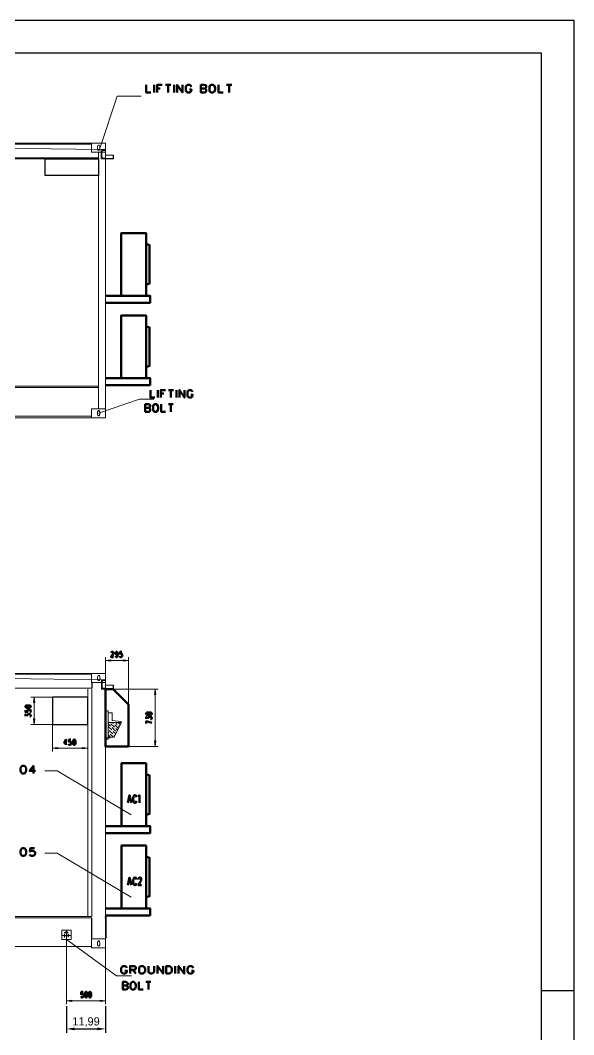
# Model space of a CAD drawing. Header units: metres. Extents: x 1223 to 5739, y -151236 to 19014.
# Drawn here: x 5569.7 to 5738.9, y -150952.9 to -150642.4 of the extents above; entities that cross this region are included whole.
import ezdxf
from ezdxf.enums import TextEntityAlignment as Align

# ---------------------------------------------------------------- set-up
doc = ezdxf.new("R2010")
doc.units = ezdxf.units.M
for name, color, linetype in [('FRL2', 2, 'Continuous'), ('FRL6', 6, 'Continuous'), ('FRL7', 7, 'Continuous'), ('FRR120', 5, 'Continuous'), ('FRR140', 5, 'Continuous'), ('FRR175', 1, 'Continuous'), ('FRR80', 3, 'Continuous'), ('GSB', 7, 'Continuous'), ('PDF_Geometry', 7, 'Continuous')]:
    doc.layers.add(name, color=color, linetype=linetype)
doc.styles.add('R120', font='simplex.shx', dxfattribs={"height": 3})
doc.styles.add('R140', font='simplex.shx', dxfattribs={"height": 3.5})
doc.styles.add('R80', font='simplex.shx', dxfattribs={"height": 2})
doc.dimstyles.new('ISO-25', dxfattribs={"dimtxt": 2.5, "dimasz": 2.5, "dimexe": 1.25, "dimexo": 0.625, "dimtad": 1, "dimtxsty": 'Standard', "dimcen": 2.5, "dimadec": 0, "dimazin": 0, "dimtfac": 1, "dimtmove": 0, "dimatfit": 3, "dimfxl": 1, "dimarcsym": 0})

# ---------------------------------------------------------------- blocks, each defined once
blk = doc.blocks.new('A1')
at = {"layer": 'FRL2'}
blk.add_line((831, 297), (841, 297), dxfattribs=at)
at = {"layer": 'FRL6', "linetype": 'Continuous'}
for p, q in [((25, 584), (831, 584)), ((831, 584), (831, 10))]:
    blk.add_line(p, q, dxfattribs=at)
at = {"layer": 'FRL7', "linetype": 'Continuous'}
for p, q in [((0, 594), (841, 594)), ((841, 594), (841, 0))]:
    blk.add_line(p, q, dxfattribs=at)
at = {"layer": 'FRR120', "style": 'R120'}
for tag, p in [('FASE_DO_PROJETO', (659, 46.29)), ('ÁREA_E/OU_SUBÁREA', (659, 40.79)), ('TÍTULO_DO_DESENHO', (659, 35.29)), ('SUBTÍTULO_1_DO_DESENHO', (659, 29.79)), ('SUBTÍTULO_2_DO_DESENHO', (659, 24.29))]:
    blk.add_attdef(tag, p, '', height=3, dxfattribs=at)
at = {"layer": 'FRR140', "style": 'R140', "width": 0.91}
for tag, p in [('ESCALA', (671, 14.35)), ('REVISÃO', (823.5, 14.68))]:
    blk.add_attdef(tag, text='', height=3.5, dxfattribs=at).set_placement(p, align=Align.MIDDLE)
for tag, p in [('NÚMERO_DA_CONTRATADA', (687.72, 12.6)), ('NUMERO_VALE', (752.89, 12.6))]:
    blk.add_attdef(tag, p, '', height=3.5, dxfattribs=at)
at = {"layer": 'FRR175', "style": 'R120'}
for tag, p in [('CLASSIFICAÇÃO', (811.83, 67.73)), ('PROJETO', (716.31, 53.59)), ('N_PROJ_SE', (793.5, 53.59)), ('N_CONTRATO', (796.97, 47.3))]:
    blk.add_attdef(tag, text='', height=3, dxfattribs=at).set_placement(p, align=Align.MIDDLE_CENTER)
at = {"layer": 'FRR80', "style": 'R80'}
for tag, p in [('8A_REV', (476, 77.07)), ('EMIS.', (486, 77.07)), ('PROJ.', (585, 77.07)), ('DES.', (597, 77.07)), ('VER.', (609, 77.07)), ('APR.', (621, 77.07)), ('AUT.', (633.01, 77.07)), ('7A_REV', (476, 71.37)), ('EMIS.', (486, 71.37)), ('PROJ.', (585, 71.37)), ('DES.', (597, 71.37)), ('VER.', (609, 71.37)), ('APR.', (621, 71.37)), ('AUT.', (633.01, 71.37)), ('6A_REV', (476, 65.67)), ('EMIS.', (486, 65.67)), ('PROJ.', (585, 65.67)), ('DES.', (597, 65.67)), ('VER.', (609, 65.67)), ('APR.', (621, 65.67)), ('AUT.', (633.01, 65.67)), ('5A_REV', (476, 59.97)), ('EMIS.', (486, 59.97)), ('PROJ.', (585, 59.97)), ('DES.', (597, 59.97)), ('VER.', (609, 59.97)), ('APR.', (621, 59.97)), ('AUT.', (633.01, 59.97)), ('4A_REV', (476, 54.27)), ('EMIS.', (486, 54.27)), ('PROJ.', (585, 54.27)), ('DES.', (597, 54.27)), ('VER.', (609, 54.27)), ('APR.', (621, 54.27)), ('AUT.', (633.01, 54.27)), ('3A_REV', (476, 48.57)), ('EMIS.', (486, 48.57)), ('PROJ.', (585, 48.57)), ('DES.', (597, 48.57)), ('VER.', (609, 48.57)), ('APR.', (621, 48.57)), ('AUT.', (633.01, 48.57)), ('2A_REV', (476, 42.87)), ('EMIS.', (486, 42.87)), ('PROJ.', (585, 42.87)), ('DES.', (597, 42.87)), ('VER.', (609, 42.87)), ('APR.', (621, 42.87)), ('AUT.', (633.01, 42.87)), ('1a_REV', (476, 37.17)), ('EMIS.', (486, 37.17)), ('PROJ.', (585, 37.17)), ('DES.', (597, 37.17)), ('VER.', (609, 37.17)), ('APR.', (621, 37.17)), ('AUT.', (633.01, 37.17))]:
    blk.add_attdef(tag, text='', height=2, dxfattribs=at).set_placement(p, align=Align.MIDDLE)
for p in [(492.61, 76.08), (492.61, 70.38), (492.61, 64.68), (492.61, 58.98), (492.61, 53.28), (492.61, 47.58), (492.61, 41.88), (492.61, 36.18)]:
    blk.add_attdef('DESCRIÇÃO_DA_REVISÃO', p, '', height=2, dxfattribs=at)
at = {"layer": 'FRR80', "style": 'R80', "width": 0.85}
for p in [(648, 77.07), (648, 71.37), (648, 65.67), (648, 59.97), (648, 54.27), (648, 48.57), (648, 42.87), (648, 37.17)]:
    blk.add_attdef('DATA', text='', height=2, dxfattribs=at).set_placement(p, align=Align.MIDDLE)
blk = doc.blocks.new('*D6')
at = {"color": 0, "lineweight": -2}
for p, q in [((5583.77, -150944.15), (5583.77, -150952.38)), ((5595.76, -150944.15), (5595.76, -150952.38)), ((5586.27, -150951.13), (5593.26, -150951.13))]:
    blk.add_line(p, q, dxfattribs=at)
at = {"color": 0}
for points in [[(5586.27, -150950.71), (5586.27, -150951.55), (5583.77, -150951.13)], [(5593.26, -150951.55), (5593.26, -150950.71), (5595.76, -150951.13)]]:
    blk.add_solid(points, dxfattribs=at)
at = {"layer": 'Defpoints', "color": 0}
for p in [(5583.77, -150943.53), (5595.76, -150943.53), (5595.76, -150951.13)]:
    blk.add_point(p, dxfattribs=at)
at = {"color": 0, "insert": (5589.77, -150949.05), "char_height": 2.5, "attachment_point": 5}
blk.add_mtext('11,99', dxfattribs=at)

msp = doc.modelspace()

# ---------------------------------------------------------------- linework, layer by layer
at = {"layer": 'GSB', "color": 5}
msp.add_line((5553.92, -150652.421), (5728.92, -150652.421), dxfattribs=at)
at = {"layer": 'PDF_Geometry', "color": 8, "lineweight": 100}
for points in [[(5609.559, -150664.491), (5608.116, -150664.491), (5608.116, -150662.195)], [(5610.554, -150664.491), (5610.554, -150662.195)], [(5611.509, -150664.491), (5611.509, -150662.195), (5613.033, -150662.195)], [(5614.029, -150662.195), (5615.675, -150662.195)], [(5614.842, -150664.491), (5614.842, -150662.195)], [(5616.671, -150664.491), (5616.671, -150662.195)], [(5617.626, -150664.491), (5617.626, -150662.195), (5619.292, -150664.491), (5619.292, -150662.195)], [(5621.385, -150663.618), (5621.974, -150663.618), (5621.974, -150663.943), (5621.852, -150664.166), (5621.629, -150664.39), (5621.385, -150664.491), (5620.897, -150664.491), (5620.674, -150664.39), (5620.43, -150664.166), (5620.308, -150663.943), (5620.247, -150663.618), (5620.247, -150663.069), (5620.308, -150662.744), (5620.43, -150662.52), (5620.674, -150662.317), (5620.897, -150662.195), (5621.385, -150662.195), (5621.629, -150662.317), (5621.852, -150662.52), (5621.974, -150662.744)], [(5624.88, -150663.292), (5625.937, -150663.292), (5626.323, -150663.191), (5626.424, -150663.069), (5626.546, -150662.845), (5626.546, -150662.642), (5626.424, -150662.419), (5626.323, -150662.317), (5625.937, -150662.195), (5624.88, -150662.195), (5624.88, -150664.491), (5625.937, -150664.491), (5626.323, -150664.39), (5626.424, -150664.268), (5626.546, -150664.065), (5626.546, -150663.739), (5626.424, -150663.516), (5626.323, -150663.394), (5625.937, -150663.292)], [(5631.748, -150664.491), (5630.305, -150664.491), (5630.305, -150662.195)], [(5632.703, -150662.195), (5634.369, -150662.195)], [(5633.516, -150664.491), (5633.516, -150662.195)], [(5611.509, -150663.292), (5612.464, -150663.292)], [(5610.818, -150757.883), (5609.477, -150757.883), (5609.477, -150755.586)], [(5611.733, -150757.883), (5611.733, -150755.586)], [(5612.627, -150757.883), (5612.627, -150755.586), (5614.049, -150755.586)], [(5612.627, -150756.684), (5613.521, -150756.684)], [(5614.964, -150755.586), (5616.508, -150755.586)], [(5615.716, -150757.883), (5615.716, -150755.586)], [(5617.443, -150757.883), (5617.443, -150755.586)], [(5618.316, -150757.883), (5618.316, -150755.586), (5619.861, -150757.883), (5619.861, -150755.586)], [(5621.812, -150757.009), (5622.36, -150757.009), (5622.36, -150757.334), (5622.259, -150757.558), (5622.035, -150757.781), (5621.812, -150757.883), (5621.365, -150757.883), (5621.141, -150757.781), (5620.938, -150757.558), (5620.816, -150757.334), (5620.755, -150757.009), (5620.755, -150756.46), (5620.816, -150756.135), (5620.938, -150755.912), (5621.141, -150755.708), (5621.365, -150755.586), (5621.812, -150755.586), (5622.035, -150755.708), (5622.259, -150755.912), (5622.36, -150756.135)], [(5607.872, -150761.032), (5608.827, -150761.032), (5609.152, -150760.931), (5609.274, -150760.809), (5609.376, -150760.585), (5609.376, -150760.382), (5609.274, -150760.158), (5609.152, -150760.057), (5608.827, -150759.935), (5607.872, -150759.935), (5607.872, -150762.231), (5608.827, -150762.231), (5609.152, -150762.13), (5609.274, -150762.008), (5609.376, -150761.804), (5609.376, -150761.479), (5609.274, -150761.256), (5609.152, -150761.134), (5608.827, -150761.032)], [(5614.09, -150762.231), (5612.769, -150762.231), (5612.769, -150759.935)], [(5614.943, -150759.935), (5616.447, -150759.935)], [(5615.695, -150762.231), (5615.695, -150759.935)], [(5573.653, -150872.915), (5573.653, -150870.619), (5572.474, -150872.163), (5574.262, -150872.163)], [(5572.495, -150897.705), (5572.596, -150897.909), (5572.738, -150898.031), (5573.104, -150898.132), (5573.47, -150898.132), (5573.815, -150898.031), (5574.1, -150897.807), (5574.222, -150897.482), (5574.222, -150897.258), (5574.1, -150896.933), (5573.815, -150896.71), (5573.47, -150896.608), (5573.104, -150896.608), (5572.738, -150896.71), (5572.596, -150896.832), (5572.738, -150895.836), (5573.978, -150895.836)], [(5601.654, -150933.347), (5602.264, -150933.347), (5602.264, -150933.672), (5602.142, -150933.896), (5601.898, -150934.119), (5601.654, -150934.221), (5601.146, -150934.221), (5600.902, -150934.119), (5600.679, -150933.896), (5600.557, -150933.672), (5600.475, -150933.347), (5600.475, -150932.798), (5600.557, -150932.473), (5600.679, -150932.25), (5600.902, -150932.046), (5601.146, -150931.924), (5601.654, -150931.924), (5601.898, -150932.046), (5602.142, -150932.25), (5602.264, -150932.473)], [(5603.259, -150934.221), (5603.259, -150931.924), (5604.357, -150931.924), (5604.743, -150932.046), (5604.865, -150932.148), (5604.986, -150932.372), (5604.986, -150932.575), (5604.865, -150932.798), (5604.743, -150932.92), (5604.357, -150933.022), (5603.259, -150933.022)], [(5608.868, -150931.924), (5608.868, -150933.57), (5608.949, -150933.896), (5609.233, -150934.119), (5609.579, -150934.221), (5609.823, -150934.221), (5610.188, -150934.119), (5610.453, -150933.896), (5610.575, -150933.57), (5610.575, -150931.924)], [(5611.591, -150934.221), (5611.591, -150931.924), (5613.318, -150934.221), (5613.318, -150931.924)], [(5617.077, -150934.221), (5617.077, -150931.924)], [(5618.073, -150934.221), (5618.073, -150931.924), (5619.8, -150934.221), (5619.8, -150931.924)], [(5621.974, -150933.347), (5622.584, -150933.347), (5622.584, -150933.672), (5622.462, -150933.896), (5622.218, -150934.119), (5621.974, -150934.221), (5621.466, -150934.221), (5621.222, -150934.119), (5620.978, -150933.896), (5620.856, -150933.672), (5620.796, -150933.347), (5620.796, -150932.798), (5620.856, -150932.473), (5620.978, -150932.25), (5621.222, -150932.046), (5621.466, -150931.924), (5621.974, -150931.924), (5622.218, -150932.046), (5622.462, -150932.25), (5622.584, -150932.473)], [(5604.113, -150933.022), (5604.986, -150934.221)], [(5601.004, -150937.858), (5601.959, -150937.858), (5602.284, -150937.756), (5602.406, -150937.634), (5602.507, -150937.411), (5602.507, -150937.208), (5602.406, -150936.984), (5602.284, -150936.883), (5601.959, -150936.761), (5601.004, -150936.761), (5601.004, -150939.057), (5601.959, -150939.057), (5602.284, -150938.955), (5602.406, -150938.833), (5602.507, -150938.63), (5602.507, -150938.305), (5602.406, -150938.081), (5602.284, -150937.96), (5601.959, -150937.858)], [(5607.222, -150939.057), (5605.901, -150939.057), (5605.901, -150936.761)], [(5608.075, -150936.761), (5609.579, -150936.761)], [(5608.827, -150939.057), (5608.827, -150936.761)]]:
    msp.add_lwpolyline(points, dxfattribs=at)
for points in [[(5627.867, -150664.39), (5628.111, -150664.491), (5628.578, -150664.491), (5628.802, -150664.39), (5629.066, -150664.166), (5629.188, -150663.943), (5629.289, -150663.618), (5629.289, -150663.069), (5629.188, -150662.744), (5629.066, -150662.52), (5628.802, -150662.317), (5628.578, -150662.195), (5628.111, -150662.195), (5627.867, -150662.317), (5627.623, -150662.52), (5627.522, -150662.744), (5627.522, -150663.069), (5627.522, -150663.618), (5627.522, -150663.943), (5627.623, -150664.166)], [(5610.575, -150762.13), (5610.798, -150762.231), (5611.204, -150762.231), (5611.428, -150762.13), (5611.652, -150761.906), (5611.753, -150761.683), (5611.875, -150761.357), (5611.875, -150760.809), (5611.753, -150760.484), (5611.652, -150760.26), (5611.428, -150760.057), (5611.204, -150759.935), (5610.798, -150759.935), (5610.575, -150760.057), (5610.351, -150760.26), (5610.27, -150760.484), (5610.27, -150760.809), (5610.27, -150761.357), (5610.27, -150761.683), (5610.351, -150761.906)], [(5570.097, -150872.813), (5570.463, -150872.915), (5570.706, -150872.915), (5571.072, -150872.813), (5571.336, -150872.488), (5571.458, -150871.939), (5571.458, -150871.614), (5571.336, -150871.066), (5571.072, -150870.741), (5570.706, -150870.619), (5570.463, -150870.619), (5570.097, -150870.741), (5569.833, -150871.066), (5569.731, -150871.614), (5569.731, -150871.939), (5569.833, -150872.488)], [(5570.117, -150898.031), (5570.483, -150898.132), (5570.727, -150898.132), (5571.093, -150898.031), (5571.357, -150897.705), (5571.479, -150897.157), (5571.479, -150896.832), (5571.357, -150896.283), (5571.093, -150895.958), (5570.727, -150895.836), (5570.483, -150895.836), (5570.117, -150895.958), (5569.853, -150896.283), (5569.751, -150896.832), (5569.751, -150897.157), (5569.853, -150897.705)], [(5606.368, -150934.119), (5606.612, -150934.221), (5607.1, -150934.221), (5607.344, -150934.119), (5607.608, -150933.896), (5607.73, -150933.672), (5607.852, -150933.347), (5607.852, -150932.798), (5607.73, -150932.473), (5607.608, -150932.25), (5607.344, -150932.046), (5607.1, -150931.924), (5606.612, -150931.924), (5606.368, -150932.046), (5606.104, -150932.25), (5606.002, -150932.473), (5606.002, -150932.798), (5606.002, -150933.347), (5606.002, -150933.672), (5606.104, -150933.896)], [(5614.313, -150934.221), (5614.313, -150931.924), (5615.167, -150931.924), (5615.533, -150932.046), (5615.797, -150932.25), (5615.919, -150932.473), (5616.041, -150932.798), (5616.041, -150933.347), (5615.919, -150933.672), (5615.797, -150933.896), (5615.533, -150934.119), (5615.167, -150934.221)], [(5603.706, -150938.955), (5603.93, -150939.057), (5604.336, -150939.057), (5604.56, -150938.955), (5604.783, -150938.732), (5604.885, -150938.508), (5605.007, -150938.183), (5605.007, -150937.634), (5604.885, -150937.309), (5604.783, -150937.086), (5604.56, -150936.883), (5604.336, -150936.761), (5603.93, -150936.761), (5603.706, -150936.883), (5603.483, -150937.086), (5603.401, -150937.309), (5603.401, -150937.634), (5603.401, -150938.183), (5603.401, -150938.508), (5603.483, -150938.732)]]:
    msp.add_lwpolyline(points, close=True, dxfattribs=at)
at = {"layer": 'PDF_Geometry', "color": 8, "lineweight": 13}
for points in [[(5594.054, -150681.357), (5599.236, -150665.69), (5606.653, -150665.69)], [(5299.636, -150680.057), (5595.761, -150680.057)], [(5299.636, -150680.321), (5591.433, -150680.321)], [(5595.761, -150684.852), (5595.761, -150684.771), (5595.721, -150684.649), (5595.599, -150684.588), (5595.578, -150684.588), (5594.908, -150684.568), (5594.806, -150684.547), (5594.684, -150684.446), (5594.644, -150684.283), (5594.644, -150683.409), (5594.644, -150682.536), (5594.664, -150682.434), (5594.765, -150682.312), (5594.908, -150682.251), (5595.578, -150682.231), (5595.7, -150682.19), (5595.761, -150682.068), (5595.761, -150682.048), (5595.761, -150681.967), (5594.44, -150681.967), (5447.729, -150680.057)], [(5593.607, -150682.82), (5593.607, -150761.296)], [(5595.761, -150684.751), (5597.956, -150684.751), (5598.037, -150684.73), (5598.057, -150684.649), (5598.057, -150683.653), (5598.159, -150683.653), (5598.159, -150684.649), (5598.159, -150684.69), (5598.098, -150684.811), (5597.956, -150684.852), (5595.761, -150684.852), (5594.44, -150684.852), (5594.44, -150683.409), (5594.44, -150681.967)], [(5595.761, -150682.82), (5595.761, -150761.296)], [(5595.761, -150683.653), (5598.057, -150683.653)], [(5295.308, -150684.852), (5593.607, -150684.852)], [(5297.482, -150684.568), (5593.607, -150684.568)], [(5280.576, -150754.449), (5297.482, -150754.449), (5593.607, -150754.449)], [(5297.482, -150754.855), (5593.607, -150754.855)], [(5593.546, -150762.678), (5606.104, -150758.37), (5610.473, -150758.37)], [(5299.636, -150763.633), (5591.433, -150763.633)], [(5299.636, -150764.06), (5591.433, -150764.06)], [(5595.68, -150837.355), (5595.68, -150864.665)], [(5595.68, -150838.371), (5602.751, -150838.371)], [(5597.346, -150838.208), (5596.107, -150838.371), (5597.346, -150838.533)], [(5597.346, -150838.249), (5596.554, -150838.371), (5597.346, -150838.472)], [(5597.346, -150838.31), (5596.98, -150838.371), (5597.346, -150838.411)], [(5601.085, -150838.208), (5602.325, -150838.371), (5601.085, -150838.533)], [(5601.085, -150838.249), (5601.877, -150838.371), (5601.085, -150838.472)], [(5601.085, -150838.31), (5601.451, -150838.371), (5601.085, -150838.411)], [(5602.751, -150837.355), (5602.751, -150851.823)], [(5299.656, -150842.333), (5595.68, -150842.333)], [(5594.664, -150845.097), (5594.664, -150846.58), (5594.705, -150846.743), (5594.826, -150846.844), (5594.928, -150846.864), (5595.578, -150846.885), (5595.599, -150846.885), (5595.721, -150846.946), (5595.761, -150847.068), (5595.761, -150847.149), (5594.461, -150847.149), (5594.461, -150845.706), (5594.461, -150844.263), (5457.178, -150842.333)], [(5296.649, -150846.864), (5591.636, -150846.864), (5591.636, -150845.097)], [(5299.656, -150842.597), (5591.453, -150842.597)], [(5591.494, -150845.097), (5591.494, -150846.864)], [(5594.461, -150844.263), (5595.761, -150844.263), (5595.761, -150844.324), (5595.761, -150844.365), (5595.7, -150844.467), (5595.578, -150844.528), (5594.928, -150844.548), (5594.765, -150844.589), (5594.664, -150844.711), (5594.664, -150844.812), (5594.664, -150845.706), (5594.664, -150846.58), (5594.705, -150846.743), (5594.826, -150846.844), (5594.928, -150846.864), (5595.578, -150846.885), (5595.599, -150846.885), (5595.721, -150846.946), (5595.761, -150847.068), (5595.761, -150847.149), (5597.976, -150847.149), (5598.098, -150847.088), (5598.179, -150846.986), (5598.179, -150846.946), (5598.179, -150845.95), (5598.078, -150845.95), (5598.078, -150846.946), (5598.037, -150847.007), (5597.976, -150847.047), (5595.761, -150847.047), (5595.761, -150845.097)], [(5594.461, -150845.097), (5594.461, -150847.149), (5595.761, -150847.149)], [(5535.634, -150916.745), (5295.328, -150916.745), (5591.494, -150916.745), (5591.494, -150847.149)], [(5590.295, -150847.149), (5590.295, -150916.745)], [(5595.68, -150847.149), (5595.68, -150916.745)], [(5595.68, -150847.941), (5595.68, -150863.303)], [(5595.761, -150845.95), (5598.078, -150845.95)], [(5598.078, -150847.149), (5611.875, -150847.149)], [(5610.717, -150848.815), (5610.879, -150847.576), (5611.042, -150848.815)], [(5610.757, -150848.815), (5610.879, -150848.023), (5610.981, -150848.815)], [(5610.818, -150848.815), (5610.879, -150848.449), (5610.92, -150848.815)], [(5610.879, -150847.149), (5610.879, -150864.665)], [(5572.901, -150849.547), (5579.505, -150849.547)], [(5573.754, -150851.213), (5573.917, -150849.973), (5574.08, -150851.213)], [(5573.795, -150851.213), (5573.917, -150850.42), (5574.019, -150851.213)], [(5573.856, -150851.213), (5573.917, -150850.847), (5573.958, -150851.213)], [(5573.917, -150849.547), (5573.917, -150857.939)], [(5595.68, -150853.773), (5595.68, -150862.47), (5596.574, -150862.47), (5596.574, -150854.363)], [(5600.475, -150857.411), (5598.382, -150861.861), (5596.574, -150861.861), (5598.382, -150861.861), (5600.475, -150857.37), (5600.475, -150857.065), (5597.773, -150856.76), (5597.773, -150854.363), (5596.574, -150854.363), (5596.574, -150853.814), (5595.68, -150853.814)], [(5573.754, -150856.273), (5573.917, -150857.512), (5574.08, -150856.273)], [(5573.795, -150856.273), (5573.917, -150857.065), (5574.019, -150856.273)], [(5573.856, -150856.273), (5573.917, -150856.638), (5573.958, -150856.273)], [(5596.574, -150861.861), (5596.574, -150857.37)], [(5596.574, -150857.756), (5597.285, -150858.467)], [(5597.184, -150857.512), (5597.184, -150857.512)], [(5597.387, -150857.715), (5598.464, -150858.792)], [(5597.895, -150857.37), (5598.139, -150857.614)], [(5598.342, -150857.837), (5598.342, -150857.837)], [(5598.728, -150857.37), (5599.297, -150857.939)], [(5599.581, -150857.37), (5600.191, -150857.98)], [(5579.505, -150866.25), (5579.505, -150857.939), (5572.901, -150857.939)], [(5590.295, -150866.25), (5590.295, -150857.939)], [(5596.574, -150858.609), (5597.61, -150859.625)], [(5596.574, -150860.296), (5596.757, -150860.479)], [(5596.655, -150859.524), (5596.655, -150859.524)], [(5596.858, -150859.747), (5597.915, -150860.804)], [(5596.98, -150860.702), (5596.98, -150860.702)], [(5597.184, -150860.906), (5598.139, -150861.861)], [(5597.509, -150858.67), (5597.509, -150858.67)], [(5597.712, -150858.894), (5598.769, -150859.951)], [(5597.813, -150859.849), (5597.813, -150859.849)], [(5598.037, -150860.052), (5598.85, -150860.865)], [(5598.565, -150858.041), (5599.622, -150859.097)], [(5598.667, -150858.996), (5598.667, -150858.996)], [(5598.87, -150859.219), (5599.378, -150859.707)], [(5598.992, -150860.154), (5598.992, -150860.154)], [(5599.52, -150858.142), (5599.52, -150858.142)], [(5599.724, -150858.366), (5599.927, -150858.549)], [(5595.66, -150862.084), (5597.102, -150862.084)], [(5595.68, -150863.405), (5595.68, -150876.593)], [(5596.574, -150861.149), (5597.082, -150861.657)], [(5597.285, -150861.861), (5597.285, -150861.861)], [(5598.139, -150861.007), (5598.139, -150861.007)], [(5598.342, -150861.231), (5598.565, -150861.454)], [(5610.717, -150862.999), (5610.879, -150864.218), (5611.042, -150862.999)], [(5610.757, -150862.978), (5610.879, -150863.791), (5610.981, -150862.978)], [(5610.818, -150862.978), (5610.879, -150863.344), (5610.92, -150862.978)], [(5579.505, -150865.234), (5590.295, -150865.234)], [(5581.171, -150865.071), (5579.932, -150865.234), (5581.171, -150865.396)], [(5581.171, -150865.132), (5580.379, -150865.234), (5581.171, -150865.356)], [(5581.171, -150865.193), (5580.806, -150865.234), (5581.171, -150865.295)], [(5588.629, -150865.071), (5589.868, -150865.234), (5588.629, -150865.396)], [(5588.629, -150865.132), (5589.421, -150865.234), (5588.629, -150865.356)], [(5588.629, -150865.193), (5588.995, -150865.234), (5588.629, -150865.295)], [(5602.751, -150864.665), (5611.875, -150864.665)], [(5577.148, -150872.143), (5580.948, -150872.143), (5603.605, -150885.574)], [(5577.148, -150897.34), (5580.948, -150897.34), (5603.605, -150910.771)], [(5595.497, -150917.152), (5595.639, -150917.111), (5595.741, -150916.969), (5595.761, -150916.867), (5595.761, -150916.745)], [(5595.599, -150916.888), (5595.761, -150916.827), (5595.863, -150916.705), (5595.883, -150916.583), (5595.883, -150916.461)], [(5591.453, -150923.573), (5591.453, -150917.152), (5295.328, -150917.152), (5295.328, -150923.573)], [(5591.555, -150923.573), (5591.555, -150917.152)], [(5595.68, -150917.152), (5595.68, -150923.573)], [(5595.761, -150917.152), (5595.761, -150923.573)], [(5595.781, -150916.888), (5595.781, -150923.309)], [(5595.883, -150916.888), (5595.883, -150923.309)], [(5582.451, -150922.557), (5585.113, -150922.557)], [(5583.122, -150921.602), (5584.28, -150921.602)], [(5583.224, -150922.008), (5583.224, -150923.146)], [(5583.772, -150921.074), (5583.772, -150922.008), (5583.772, -150943.527)], [(5584.341, -150922.029), (5584.341, -150923.085)], [(5299.656, -150925.93), (5591.453, -150925.93)], [(5583.793, -150923.776), (5599.033, -150934.871), (5603.625, -150934.871)], [(5595.761, -150943.527), (5595.761, -150926.336)], [(5583.772, -150942.532), (5595.761, -150942.532)], [(5585.439, -150942.369), (5584.199, -150942.532), (5585.439, -150942.674)], [(5585.439, -150942.41), (5584.646, -150942.532), (5585.439, -150942.633)], [(5585.439, -150942.471), (5585.073, -150942.532), (5585.439, -150942.572)], [(5594.095, -150942.369), (5595.334, -150942.532), (5594.095, -150942.674)], [(5594.095, -150942.41), (5594.908, -150942.532), (5594.095, -150942.633)], [(5594.095, -150942.471), (5594.461, -150942.532), (5594.095, -150942.572)]]:
    msp.add_lwpolyline(points, dxfattribs=at)
at = {"layer": 'PDF_Geometry', "color": 8, "lineweight": 18}
for points in [[(5595.761, -150680.057), (5591.433, -150680.057), (5591.433, -150682.82), (5595.761, -150682.82)], [(5593.851, -150682.109), (5593.912, -150682.007), (5593.953, -150681.885), (5593.993, -150681.763), (5594.014, -150681.621), (5594.034, -150681.459), (5594.034, -150681.316), (5594.014, -150681.154), (5593.973, -150681.012), (5593.932, -150680.89), (5593.892, -150680.788), (5593.81, -150680.707), (5593.749, -150680.646), (5593.668, -150680.626), (5593.607, -150680.626), (5593.526, -150680.646), (5593.465, -150680.707), (5593.404, -150680.788), (5593.343, -150680.89), (5593.302, -150681.012), (5593.262, -150681.154), (5593.241, -150681.316), (5593.241, -150681.459), (5593.262, -150681.621), (5593.282, -150681.763), (5593.323, -150681.885), (5593.363, -150682.007), (5593.424, -150682.109), (5593.485, -150682.17), (5593.567, -150682.21), (5593.648, -150682.231), (5593.709, -150682.21), (5593.79, -150682.17)], [(5595.761, -150761.296), (5591.433, -150761.296), (5591.433, -150764.06), (5595.761, -150764.06)], [(5593.892, -150763.247), (5593.932, -150763.125), (5593.973, -150763.003), (5593.993, -150762.861), (5594.014, -150762.699), (5594.014, -150762.556), (5593.993, -150762.394), (5593.953, -150762.251), (5593.912, -150762.13), (5593.851, -150762.028), (5593.79, -150761.947), (5593.729, -150761.886), (5593.648, -150761.865), (5593.587, -150761.865), (5593.506, -150761.886), (5593.445, -150761.947), (5593.363, -150762.028), (5593.323, -150762.13), (5593.282, -150762.251), (5593.241, -150762.394), (5593.221, -150762.556), (5593.221, -150762.699), (5593.241, -150762.861), (5593.262, -150763.003), (5593.302, -150763.125), (5593.343, -150763.247), (5593.404, -150763.349), (5593.465, -150763.41), (5593.546, -150763.45), (5593.607, -150763.471), (5593.689, -150763.45), (5593.77, -150763.41), (5593.831, -150763.349)], [(5595.761, -150842.333), (5591.453, -150842.333), (5591.453, -150845.097), (5595.761, -150845.097)], [(5595.761, -150923.573), (5591.453, -150923.573), (5591.453, -150926.336), (5595.761, -150926.336)], [(5593.77, -150925.707), (5593.851, -150925.625), (5593.892, -150925.544), (5593.953, -150925.422), (5593.993, -150925.28), (5594.014, -150925.138), (5594.014, -150924.995), (5594.014, -150924.833), (5593.993, -150924.691), (5593.973, -150924.548), (5593.932, -150924.426), (5593.871, -150924.325), (5593.81, -150924.243), (5593.749, -150924.183), (5593.668, -150924.142), (5593.587, -150924.142), (5593.526, -150924.183), (5593.445, -150924.243), (5593.384, -150924.325), (5593.323, -150924.426), (5593.282, -150924.548), (5593.262, -150924.691), (5593.241, -150924.833), (5593.241, -150924.995), (5593.241, -150925.138), (5593.262, -150925.28), (5593.302, -150925.422), (5593.363, -150925.544), (5593.424, -150925.625), (5593.485, -150925.707), (5593.546, -150925.747), (5593.628, -150925.767), (5593.709, -150925.747)]]:
    msp.add_lwpolyline(points, close=True, dxfattribs=at)
at = {"layer": 'PDF_Geometry', "color": 8, "lineweight": 25}
for points in [[(5577.27, -150684.852), (5593.607, -150684.852), (5593.607, -150689.932), (5577.27, -150689.932)], [(5590.295, -150857.939), (5590.295, -150849.547), (5579.505, -150849.547), (5579.505, -150857.939)]]:
    msp.add_lwpolyline(points, close=True, dxfattribs=at)
at = {"layer": 'PDF_Geometry', "color": 8, "lineweight": 50}
for points in [[(5600.557, -150726.732), (5600.557, -150707.529), (5608.116, -150707.529), (5608.116, -150726.732)], [(5608.136, -150710.882), (5609.213, -150711.248), (5609.213, -150723.013), (5608.136, -150723.379)], [(5595.761, -150726.732), (5609.376, -150726.732), (5609.376, -150728.886), (5595.761, -150728.886)], [(5600.557, -150751.929), (5600.557, -150732.726), (5608.116, -150732.726), (5608.116, -150751.929)], [(5608.136, -150748.576), (5609.213, -150748.21), (5609.213, -150736.445), (5608.136, -150736.099)], [(5595.761, -150754.083), (5609.376, -150754.083), (5609.376, -150751.929), (5595.761, -150751.929)], [(5600.577, -150889.029), (5600.577, -150869.826), (5608.136, -150869.826), (5608.136, -150889.029)], [(5608.136, -150873.179), (5609.213, -150873.545), (5609.213, -150885.31), (5608.136, -150885.656)], [(5595.761, -150889.029), (5609.376, -150889.029), (5609.376, -150891.183), (5595.761, -150891.183)], [(5600.577, -150914.226), (5600.577, -150895.023), (5608.136, -150895.023), (5608.136, -150914.226)], [(5608.136, -150898.376), (5609.213, -150898.742), (5609.213, -150910.507), (5608.136, -150910.853)], [(5595.761, -150914.226), (5609.376, -150914.226), (5609.376, -150916.38), (5595.761, -150916.38)]]:
    msp.add_lwpolyline(points, dxfattribs=at)
at = {"layer": 'PDF_Geometry', "color": 8, "lineweight": 53}
for points in [[(5598.179, -150837.334), (5597.427, -150837.334), (5597.956, -150836.542), (5598.078, -150836.298), (5598.118, -150836.135), (5598.118, -150835.973), (5598.078, -150835.81), (5598.017, -150835.749), (5597.895, -150835.668), (5597.692, -150835.668), (5597.59, -150835.749), (5597.529, -150835.81), (5597.468, -150835.973), (5597.468, -150836.054)], [(5598.85, -150837.09), (5598.911, -150837.253), (5599.073, -150837.334), (5599.175, -150837.334), (5599.337, -150837.253), (5599.439, -150837.009), (5599.5, -150836.623), (5599.5, -150836.217), (5599.439, -150836.461), (5599.337, -150836.623), (5599.175, -150836.684), (5599.114, -150836.684), (5598.972, -150836.623), (5598.85, -150836.461), (5598.809, -150836.217), (5598.809, -150836.135), (5598.85, -150835.892), (5598.972, -150835.749), (5599.114, -150835.668), (5599.175, -150835.668), (5599.337, -150835.749), (5599.439, -150835.892), (5599.5, -150836.217)], [(5600.11, -150837.009), (5600.15, -150837.172), (5600.211, -150837.253), (5600.374, -150837.334), (5600.536, -150837.334), (5600.699, -150837.253), (5600.821, -150837.09), (5600.861, -150836.847), (5600.861, -150836.684), (5600.821, -150836.461), (5600.699, -150836.298), (5600.536, -150836.217), (5600.374, -150836.217), (5600.211, -150836.298), (5600.15, -150836.379), (5600.211, -150835.668), (5600.76, -150835.668)], [(5572.556, -150854.2), (5572.718, -150854.159), (5572.799, -150854.098), (5572.881, -150853.936), (5572.881, -150853.773), (5572.799, -150853.611), (5572.637, -150853.489), (5572.393, -150853.448), (5572.23, -150853.448), (5572.007, -150853.489), (5571.844, -150853.611), (5571.763, -150853.773), (5571.763, -150853.936), (5571.844, -150854.098), (5571.926, -150854.159), (5571.214, -150854.098), (5571.214, -150853.55)], [(5572.556, -150855.541), (5572.718, -150855.5), (5572.799, -150855.44), (5572.881, -150855.277), (5572.881, -150855.114), (5572.799, -150854.952), (5572.637, -150854.85), (5572.393, -150854.789), (5572.23, -150854.789), (5572.007, -150854.85), (5571.926, -150854.891), (5571.844, -150855.013), (5571.844, -150855.175), (5571.214, -150854.85), (5571.214, -150855.44)], [(5609.518, -150856.354), (5609.68, -150856.313), (5609.762, -150856.252), (5609.843, -150856.09), (5609.843, -150855.927), (5609.762, -150855.765), (5609.599, -150855.643), (5609.355, -150855.602), (5609.193, -150855.602), (5608.969, -150855.643), (5608.888, -150855.704), (5608.807, -150855.826), (5608.807, -150855.988), (5608.177, -150855.643), (5608.177, -150856.252)], [(5609.843, -150857.492), (5608.177, -150856.943), (5608.177, -150857.695)], [(5583.63, -150864.218), (5583.63, -150862.552), (5583.102, -150863.649), (5583.894, -150863.649)], [(5584.443, -150863.893), (5584.483, -150864.055), (5584.544, -150864.137), (5584.707, -150864.218), (5584.87, -150864.218), (5585.032, -150864.137), (5585.154, -150863.974), (5585.195, -150863.73), (5585.195, -150863.568), (5585.154, -150863.344), (5585.032, -150863.182), (5584.87, -150863.1), (5584.707, -150863.1), (5584.544, -150863.182), (5584.483, -150863.263), (5584.544, -150862.552), (5585.093, -150862.552)]]:
    msp.add_lwpolyline(points, dxfattribs=at)
at = {"layer": 'PDF_Geometry', "color": 8, "lineweight": 13}
for points in [[(5597.346, -150838.147), (5597.346, -150838.574), (5595.68, -150838.371)], [(5602.751, -150838.371), (5601.085, -150838.574), (5601.085, -150838.147)], [(5611.083, -150848.815), (5610.879, -150847.149), (5610.656, -150848.815)], [(5574.12, -150851.213), (5573.917, -150849.547), (5573.693, -150851.213)], [(5573.917, -150857.939), (5573.693, -150856.273), (5574.12, -150856.273)], [(5600.475, -150857.37), (5596.574, -150857.37)], [(5610.879, -150864.665), (5610.656, -150862.999), (5611.083, -150862.999)], [(5581.171, -150865.031), (5581.171, -150865.457), (5579.505, -150865.234)], [(5590.295, -150865.234), (5588.629, -150865.457), (5588.629, -150865.031)], [(5585.215, -150923.756), (5582.33, -150923.756), (5582.33, -150920.891), (5585.215, -150920.891)], [(5583.386, -150922.557), (5583.346, -150922.435), (5583.224, -150922.374), (5583.102, -150922.415), (5583.02, -150922.516), (5583.061, -150922.638), (5583.142, -150922.719), (5583.285, -150922.719), (5583.366, -150922.618)], [(5583.772, -150921.947), (5583.488, -150921.764), (5583.488, -150921.439), (5583.772, -150921.277), (5584.057, -150921.439), (5584.057, -150921.764)], [(5584.524, -150922.557), (5584.483, -150922.435), (5584.362, -150922.374), (5584.24, -150922.415), (5584.179, -150922.516), (5584.199, -150922.638), (5584.301, -150922.719), (5584.423, -150922.719), (5584.504, -150922.618)], [(5585.439, -150942.308), (5585.439, -150942.735), (5583.772, -150942.532)], [(5595.761, -150942.532), (5594.115, -150942.735), (5594.115, -150942.308)]]:
    msp.add_lwpolyline(points, close=True, dxfattribs=at)
at = {"layer": 'PDF_Geometry', "color": 8, "lineweight": 18}
msp.add_lwpolyline([(5593.262, -150843.755), (5593.262, -150843.898), (5593.302, -150844.04), (5593.343, -150844.182), (5593.384, -150844.304), (5593.445, -150844.385), (5593.506, -150844.467), (5593.587, -150844.507), (5593.648, -150844.528), (5593.729, -150844.507), (5593.79, -150844.467), (5593.871, -150844.385), (5593.932, -150844.304), (5593.973, -150844.182), (5594.014, -150844.04), (5594.034, -150843.898), (5594.054, -150843.755), (5594.034, -150843.593), (5594.034, -150843.451)], dxfattribs=at)
at = {"layer": 'PDF_Geometry', "color": 8, "lineweight": 50}
msp.add_lwpolyline([(5602.751, -150864.665), (5595.68, -150864.665), (5595.68, -150847.149), (5598.078, -150847.149), (5602.751, -150851.823)], close=True, dxfattribs=at)
at = {"layer": 'PDF_Geometry', "color": 8, "lineweight": 53}
for points in [[(5572.799, -150852.696), (5572.881, -150852.534), (5572.881, -150852.432), (5572.799, -150852.27), (5572.556, -150852.148), (5572.169, -150852.107), (5571.926, -150852.107), (5571.519, -150852.148), (5571.296, -150852.27), (5571.214, -150852.432), (5571.214, -150852.534), (5571.296, -150852.696), (5571.519, -150852.818), (5571.926, -150852.859), (5572.169, -150852.859), (5572.556, -150852.818)], [(5609.762, -150854.85), (5609.843, -150854.688), (5609.843, -150854.586), (5609.762, -150854.424), (5609.518, -150854.302), (5609.132, -150854.261), (5608.888, -150854.261), (5608.482, -150854.302), (5608.258, -150854.424), (5608.177, -150854.586), (5608.177, -150854.688), (5608.258, -150854.85), (5608.482, -150854.972), (5608.888, -150855.013), (5609.132, -150855.013), (5609.518, -150854.972)], [(5585.947, -150864.137), (5586.109, -150864.218), (5586.211, -150864.218), (5586.373, -150864.137), (5586.495, -150863.893), (5586.536, -150863.507), (5586.536, -150863.263), (5586.495, -150862.856), (5586.373, -150862.633), (5586.211, -150862.552), (5586.109, -150862.552), (5585.947, -150862.633), (5585.825, -150862.856), (5585.784, -150863.263), (5585.784, -150863.507), (5585.825, -150863.893)]]:
    msp.add_lwpolyline(points, close=True, dxfattribs=at)
at = {"layer": 'PDF_Geometry', "color": 8, "lineweight": 70}
for points in [[(5602.589, -150881.896), (5603.056, -150879.62), (5603.625, -150881.896)], [(5602.731, -150881.145), (5603.422, -150881.145)], [(5605.21, -150881.348), (5605.129, -150881.571), (5605.007, -150881.795), (5604.865, -150881.896), (5604.58, -150881.896), (5604.438, -150881.795), (5604.296, -150881.571), (5604.235, -150881.348), (5604.194, -150881.023), (5604.194, -150880.494), (5604.235, -150880.169), (5604.296, -150879.946), (5604.438, -150879.722), (5604.58, -150879.62), (5604.865, -150879.62), (5605.007, -150879.722), (5605.129, -150879.946), (5605.21, -150880.169)], [(5606.124, -150881.896), (5606.124, -150879.62), (5605.779, -150880.047)], [(5602.589, -150907.093), (5603.056, -150904.817), (5603.625, -150907.093)], [(5602.731, -150906.341), (5603.422, -150906.341)], [(5605.21, -150906.545), (5605.129, -150906.768), (5605.007, -150906.992), (5604.865, -150907.093), (5604.58, -150907.093), (5604.438, -150906.992), (5604.296, -150906.768), (5604.235, -150906.545), (5604.194, -150906.22), (5604.194, -150905.691), (5604.235, -150905.366), (5604.296, -150905.143), (5604.438, -150904.919), (5604.58, -150904.817), (5604.865, -150904.817), (5605.007, -150904.919), (5605.129, -150905.143), (5605.21, -150905.366)], [(5606.734, -150907.093), (5605.779, -150907.093), (5606.45, -150906.016), (5606.612, -150905.691), (5606.673, -150905.468), (5606.673, -150905.244), (5606.612, -150905.021), (5606.531, -150904.919), (5606.389, -150904.817), (5606.104, -150904.817), (5605.982, -150904.919), (5605.901, -150905.021), (5605.82, -150905.244), (5605.82, -150905.366)], [(5588.202, -150941.17), (5588.243, -150941.333), (5588.304, -150941.414), (5588.466, -150941.495), (5588.629, -150941.495), (5588.791, -150941.414), (5588.893, -150941.251), (5588.954, -150941.008), (5588.954, -150940.845), (5588.893, -150940.621), (5588.791, -150940.459), (5588.629, -150940.378), (5588.466, -150940.378), (5588.304, -150940.459), (5588.243, -150940.54), (5588.304, -150939.829), (5588.852, -150939.829)]]:
    msp.add_lwpolyline(points, dxfattribs=at)
for points in [[(5589.564, -150941.414), (5589.706, -150941.495), (5589.828, -150941.495), (5589.97, -150941.414), (5590.092, -150941.17), (5590.153, -150940.784), (5590.153, -150940.54), (5590.092, -150940.134), (5589.97, -150939.91), (5589.828, -150939.829), (5589.706, -150939.829), (5589.564, -150939.91), (5589.442, -150940.134), (5589.401, -150940.54), (5589.401, -150940.784), (5589.442, -150941.17)], [(5590.762, -150941.414), (5590.905, -150941.495), (5591.027, -150941.495), (5591.169, -150941.414), (5591.291, -150941.17), (5591.352, -150940.784), (5591.352, -150940.54), (5591.291, -150940.134), (5591.169, -150939.91), (5591.027, -150939.829), (5590.905, -150939.829), (5590.762, -150939.91), (5590.64, -150940.134), (5590.6, -150940.54), (5590.6, -150940.784), (5590.64, -150941.17)]]:
    msp.add_lwpolyline(points, close=True, dxfattribs=at)
at = {"layer": 'PDF_Geometry', "color": 8, "lineweight": 13}
msp.add_circle((5583.771, -150921.601), 0.286, dxfattribs=at)
at = {"layer": 'PDF_Geometry', "color": 8, "lineweight": 18}
msp.add_ellipse((5593.679, -150843.915), major_axis=(-0.041, 1.017), ratio=0.4093105, start_param=5.1697348, end_param=7.6802342, dxfattribs=at)

# ---------------------------------------------------------------- block references
at = {"rotation": 360}
msp.add_blockref('A1', (4897.92, -151236.421), dxfattribs=at)

# ---------------------------------------------------------------- dimensions: what is measured, and where the dimension line sits
at = {"color": 8}
dim = msp.add_aligned_dim(p1=(5583.772, -150943.527), p2=(5595.761, -150943.527), distance=-7.602, dimstyle='ISO-25', dxfattribs=at)
dim.commit()
dim.dimension.update_dxf_attribs({"geometry": '*D6', "text_midpoint": (5589.767, -150949.046)})

doc.saveas('drawing.dxf')
